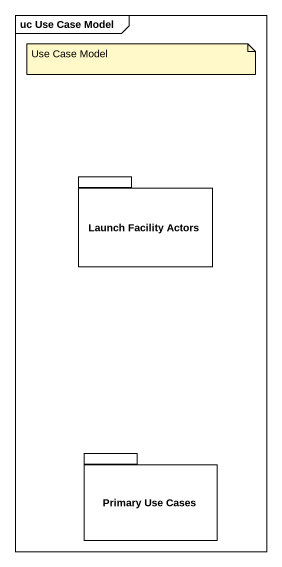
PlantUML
@startuml
mainframe uc Use Case Model
package "Launch Facility Actors" as Launch_Facility_Actors {
}
package "Primary Use Cases" as Primary_Use_Cases {
}
note as N1
  Use Case Model
end note
@enduml
